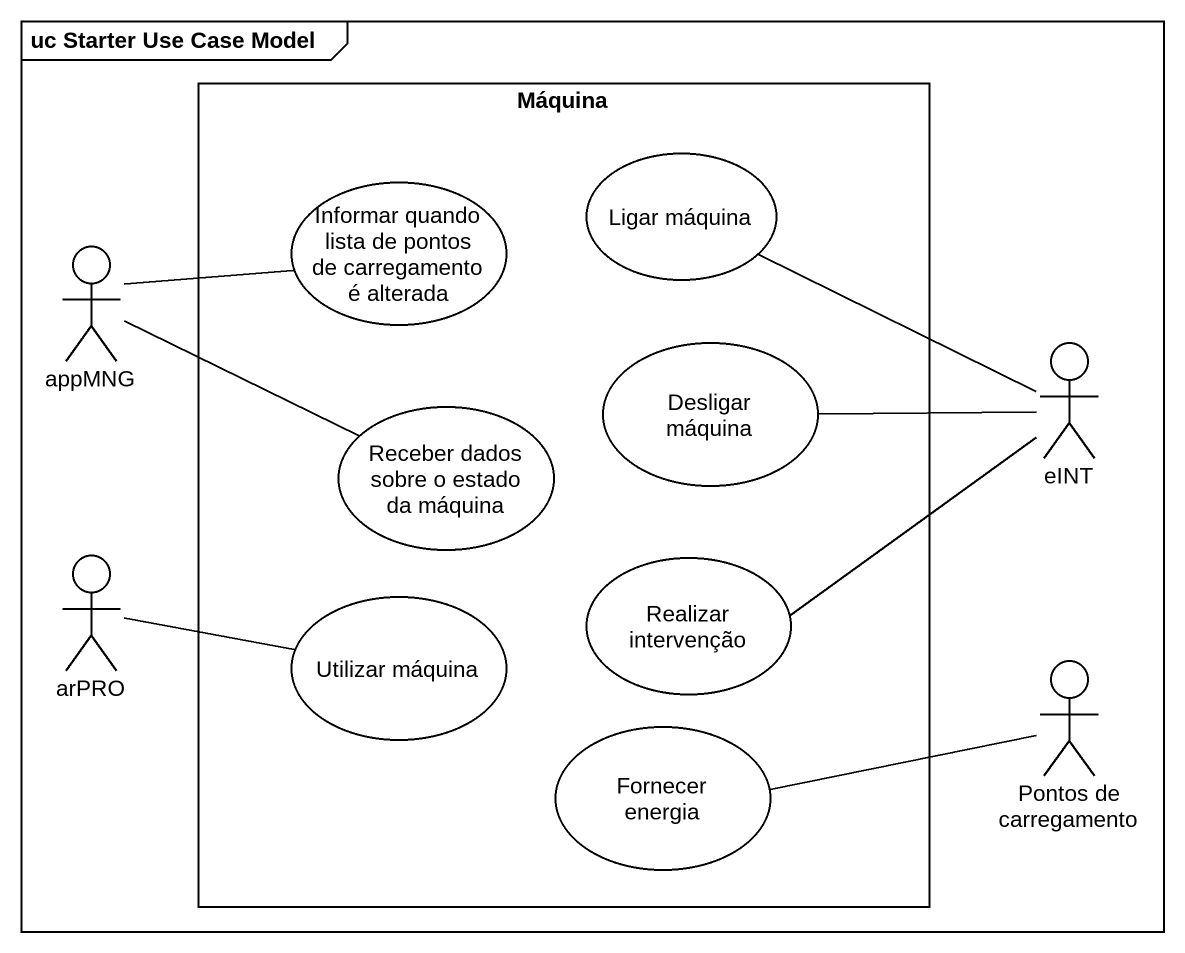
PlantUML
@startuml
mainframe uc Starter Use Case Model
rectangle Máquina {
  usecase "Informar quando lista de pontos de carregamento é alterada" as Informar_quando_lista_de
  usecase "Ligar máquina" as Ligar_máquina
  usecase "Desligar máquina" as Desligar_máquina
  usecase "Receber dados sobre o estado da máquina" as Receber_dados_sobre_o
  usecase "Realizar intervenção" as Realizar_intervenção
  usecase "Utilizar máquina" as Utilizar_máquina
  usecase "Fornecer energia" as Fornecer_energia
}
actor appMNG
actor eINT
actor arPRO
actor "Pontos de carregamento" as Pontos_de_carregamento
appMNG -right- Informar_quando_lista_de
appMNG -right- Receber_dados_sobre_o
Desligar_máquina -right- eINT
eINT -left- Ligar_máquina
eINT -left- Realizar_intervenção
arPRO -right- Utilizar_máquina
Pontos_de_carregamento -left- Fornecer_energia
@enduml
